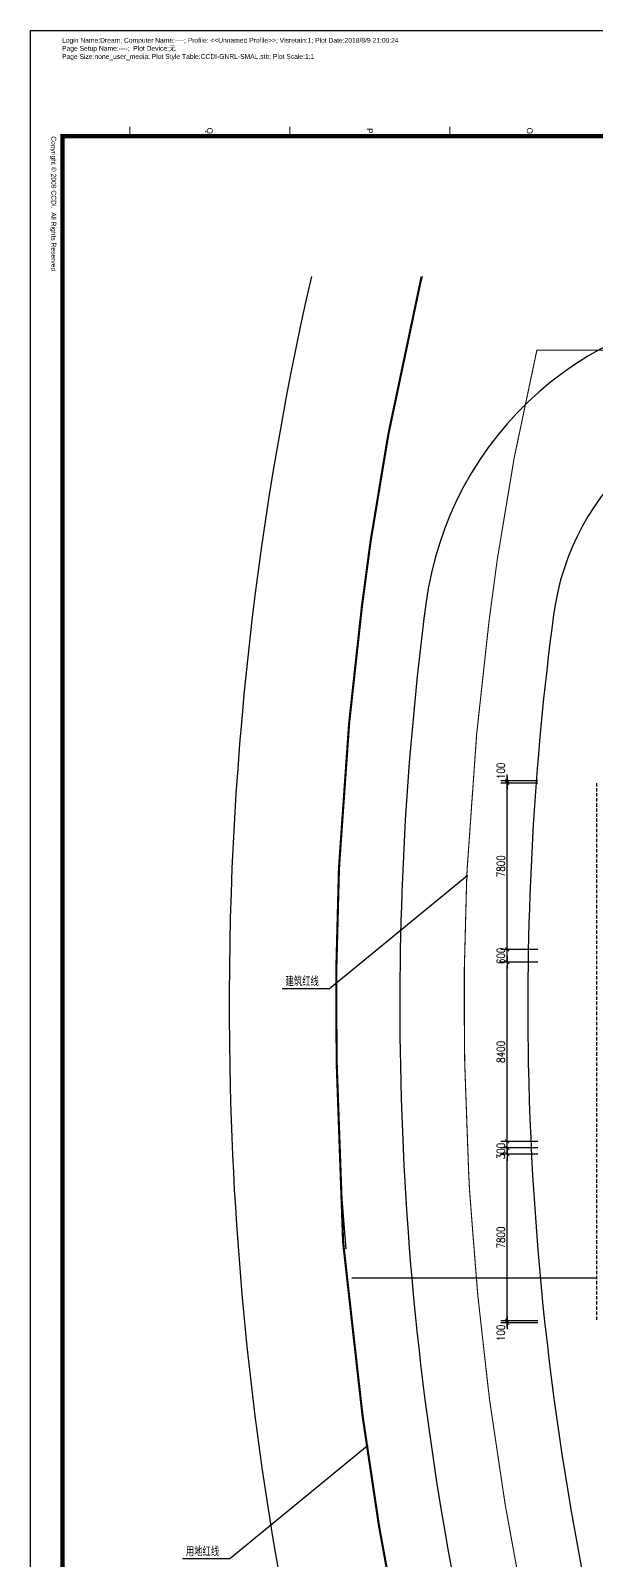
# Model space of a CAD drawing. Extents: x 447078 to 1776277, y 243534 to 519428.
# Drawn here: x 604270 to 630796, y 447508 to 519203 of the extents above; entities that cross this region are included whole.
import ezdxf
from ezdxf.enums import TextEntityAlignment as Align

# ---------------------------------------------------------------- set-up
doc = ezdxf.new("R2010")
doc.units = 0
doc.header["$LTSCALE"] = 1000
doc.header["$MEASUREMENT"] = 0
doc.linetypes.add('BOUNDRY', pattern=[13.4, 10, -1, 0.2, -1, 0.2, -1])
doc.linetypes.add('HIDDEN2', pattern=[4.7625, 3.175, -1.5875])
doc.layers.get('Defpoints').update_dxf_attribs({"color": 2, "lineweight": 15})
for name, color, linetype in [('A-HIDN', 8, 'HIDDEN2'), ('DIM_LEAD', 3, 'Continuous'), ('G-0-XREF', 2, 'Continuous'), ('LINE-BLDG', 3, 'BOUNDRY'), ('LINE-RED', 1, 'BOUNDRY'), ('PUB_DIM', 3, 'Continuous'), ('PUB_TEXT', 7, 'Continuous'), ('ROAD', 60, 'Continuous'), ('SITE-ROAD', 4, 'Continuous'), ('图框CCDI_B0GA0+0.00$0$G-ANNO-TEXT', 33, 'Continuous'), ('图框CCDI_B0GA0+0.00$0$G-BORD', 3, 'Continuous')]:
    doc.layers.add(name, color=color, linetype=linetype)
doc.styles.add('CCDI_T_G02_T3', font='simplex.shx', dxfattribs={"width": 0.8, "bigfont": 'zjdz.shx'})
doc.styles.add('图框CCDI_B0GA0+0.00$0$CCDI_T_G01', font='')
doc.styles.add('宋体－1', font='', dxfattribs={"width": 0.7})
doc.styles.get('图框CCDI_B0GA0+0.00$0$CCDI_T_G01').set_extended_font_data('Arial')
doc.styles.get('宋体－1').set_extended_font_data('SimSun')
doc.dimstyles.new('CCDI_DIMN_150$0$TCH&&150', dxfattribs={"dimtxt": 375, "dimasz": 150, "dimexe": 300, "dimexo": 450, "dimgap": 112.5, "dimtad": 1, "dimdec": 0, "dimzin": 0, "dimdsep": 46, "dimtxsty": 'CCDI_T_G02_T3', "dimblk": 'TICK-3', "dimcen": 0, "dimclrd": 256, "dimclre": 256, "dimclrt": 7, "dimazin": 0, "dimtfac": 0.5, "dimtdec": 0, "dimtix": 1, "dimtmove": 2, "dimatfit": 0, "dimldrblk": 'TICK-arow', "dimfxl": 200, "dimtvp": 1, "dimtolj": 1, "dimtzin": 0, "dimlwd": -1, "dimlwe": -1, "dimarcsym": 0})

# ---------------------------------------------------------------- blocks, each defined once
blk = doc.blocks.new('图框CCDI_B0GA0+0.00')
at = {"layer": 'Defpoints'}
blk.add_point((0, 0), dxfattribs=at)
at = {"layer": '图框CCDI_B0GA0+0.00$0$G-BORD'}
blk.add_lwpolyline([(0, 84100), (118900, 84100), (118900, 0), (0, 0)], close=True, dxfattribs=at)
at = {"layer": '图框CCDI_B0GA0+0.00$0$G-BORD', "const_width": 140}
blk.add_lwpolyline([(3300, 83100), (117900, 83100), (117900, 1000), (3300, 1000)], close=True, dxfattribs=at)
at = {"layer": '图框CCDI_B0GA0+0.00$0$G-BORD', "const_width": 35}
for points in [[(3300, 13100), (3000, 13100)], [(3300, 8100), (3000, 8100)], [(3300, 3100), (3000, 3100)]]:
    blk.add_lwpolyline(points, dxfattribs=at)
at = {"layer": '图框CCDI_B0GA0+0.00$0$G-ANNO-TEXT', "style": '图框CCDI_B0GA0+0.00$0$CCDI_T_G01'}
for s, p in [('O', (3130, 15600)), ('P', (3130, 10600)), ('Q', (3130, 5600))]:
    blk.add_text(s, height=180, dxfattribs=at).set_placement(p, align=Align.MIDDLE_CENTER)
for s, p in [('Login Name:Dream; Computer Name:----; Profile: <<Unnamed Profile>>; Visretain:1; Plot Date:2018/8/9 21:00:24', (378, 985)), ('Page Size:none_user_media; Plot Style Table:CCDI-GNRL-SMAL.stb; Plot Scale:1:1', (883, 982)), ('Page Setup Name:----;  Plot Device:无', (631, 983))]:
    blk.add_text(s, height=150, rotation=90, dxfattribs=at).set_placement(p)
at = {"layer": '图框CCDI_B0GA0+0.00$0$G-ANNO-TEXT', "insert": (3300, 800), "char_height": 150, "width": 6667.42, "attachment_point": 1, "style": '图框CCDI_B0GA0+0.00$0$CCDI_T_G01'}
blk.add_mtext('{\\fArial|b0|i0|c0|p32;Copyright © 2009 CCDI.  All Rights Reserved}', dxfattribs=at)
blk = doc.blocks.new('TICK-3')
blk.add_line((2, 0), (-2, 0))
at = {"const_width": 0.3}
blk.add_lwpolyline([(0.6, 0.6), (-0.6, -0.6)], dxfattribs=at)
blk = doc.blocks.new('*D2199')
at = {"layer": 'Defpoints', "color": 0}
for p in [(626619, 458741), (628496, 458741), (628496, 458641)]:
    blk.add_point(p, dxfattribs=at)
at = {"layer": 'PUB_DIM'}
for p, q in [((626619, 458891), (626619, 459041)), ((628046, 458741), (626319, 458741)), ((628046, 458641), (626319, 458641)), ((626619, 458641), (626619, 458741)), ((626619, 458491), (626619, 458341))]:
    blk.add_line(p, q, dxfattribs=at)
at = {"layer": 'PUB_DIM', "xscale": 150, "yscale": 150, "zscale": 150}
for p, rotation in [((626619, 458741), 270), ((626619, 458641), 90)]:
    blk.add_blockref('TICK-3', p, dxfattribs=dict(at, rotation=rotation))
at = {"layer": 'PUB_DIM', "color": 7, "insert": (626319, 458172), "char_height": 375, "attachment_point": 5, "rotation": 90, "style": 'CCDI_T_G02_T3'}
blk.add_mtext('\\A1;100', dxfattribs=at)
blk = doc.blocks.new('TICK-arow')
blk.add_line((-1, 0), (0, 0))
blk.add_lwpolyline([(0, 0, 0, 1, 0), (-3, 0, 0, 0, 0)], format="xyseb")
blk = doc.blocks.new('*D2200')
at = {"layer": 'Defpoints', "color": 0}
for p in [(626619, 466541), (628496, 466541), (628496, 458741)]:
    blk.add_point(p, dxfattribs=at)
at = {"layer": 'PUB_DIM'}
for p, q in [((628046, 466541), (626319, 466541)), ((626619, 458891), (626619, 466391)), ((628046, 458741), (626319, 458741))]:
    blk.add_line(p, q, dxfattribs=at)
at = {"layer": 'PUB_DIM', "xscale": 150, "yscale": 150, "zscale": 150}
for p, rotation in [((626619, 466541), 90), ((626619, 458741), 270)]:
    blk.add_blockref('TICK-3', p, dxfattribs=dict(at, rotation=rotation))
at = {"layer": 'PUB_DIM', "color": 7, "insert": (626319, 462641), "char_height": 375, "attachment_point": 5, "rotation": 90, "style": 'CCDI_T_G02_T3'}
blk.add_mtext('\\A1;7800', dxfattribs=at)
blk = doc.blocks.new('*D2201')
at = {"layer": 'Defpoints', "color": 0}
for p in [(626619, 466841), (628496, 466841), (628496, 466541)]:
    blk.add_point(p, dxfattribs=at)
at = {"layer": 'PUB_DIM'}
for p, q in [((628046, 466841), (626319, 466841)), ((626619, 466991), (626619, 467141)), ((626619, 466541), (626619, 466841)), ((628046, 466541), (626319, 466541)), ((626619, 466391), (626619, 466241))]:
    blk.add_line(p, q, dxfattribs=at)
at = {"layer": 'PUB_DIM', "xscale": 150, "yscale": 150, "zscale": 150}
for p, rotation in [((626619, 466841), 270), ((626619, 466541), 90)]:
    blk.add_blockref('TICK-3', p, dxfattribs=dict(at, rotation=rotation))
at = {"layer": 'PUB_DIM', "color": 7, "insert": (626319, 466691), "char_height": 375, "attachment_point": 5, "rotation": 90, "style": 'CCDI_T_G02_T3'}
blk.add_mtext('\\A1;300', dxfattribs=at)
blk = doc.blocks.new('*D2202')
at = {"layer": 'Defpoints', "color": 0}
for p in [(626619, 475541), (628496, 475541), (628496, 467141)]:
    blk.add_point(p, dxfattribs=at)
at = {"layer": 'PUB_DIM'}
for p, q in [((628046, 475541), (626319, 475541)), ((626619, 467291), (626619, 475391)), ((628046, 467141), (626319, 467141))]:
    blk.add_line(p, q, dxfattribs=at)
at = {"layer": 'PUB_DIM', "xscale": 150, "yscale": 150, "zscale": 150}
for p, rotation in [((626619, 475541), 90), ((626619, 467141), 270)]:
    blk.add_blockref('TICK-3', p, dxfattribs=dict(at, rotation=rotation))
at = {"layer": 'PUB_DIM', "color": 7, "insert": (626319, 471341), "char_height": 375, "attachment_point": 5, "rotation": 90, "style": 'CCDI_T_G02_T3'}
blk.add_mtext('\\A1;8400', dxfattribs=at)
blk = doc.blocks.new('*D2203')
at = {"layer": 'Defpoints', "color": 0}
for p in [(626619, 476141), (628496, 476141), (628496, 475541)]:
    blk.add_point(p, dxfattribs=at)
at = {"layer": 'PUB_DIM'}
for p, q in [((628046, 476141), (626319, 476141)), ((626619, 476291), (626619, 476441)), ((626619, 475541), (626619, 476141)), ((628046, 475541), (626319, 475541)), ((626619, 475391), (626619, 475241))]:
    blk.add_line(p, q, dxfattribs=at)
at = {"layer": 'PUB_DIM', "xscale": 150, "yscale": 150, "zscale": 150}
for p, rotation in [((626619, 476141), 270), ((626619, 475541), 90)]:
    blk.add_blockref('TICK-3', p, dxfattribs=dict(at, rotation=rotation))
at = {"layer": 'PUB_DIM', "color": 7, "insert": (626319, 475841), "char_height": 375, "attachment_point": 5, "rotation": 90, "style": 'CCDI_T_G02_T3'}
blk.add_mtext('\\A1;600', dxfattribs=at)
blk = doc.blocks.new('*D2204')
at = {"layer": 'Defpoints', "color": 0}
for p in [(626619, 483941), (628496, 483941), (628496, 476141)]:
    blk.add_point(p, dxfattribs=at)
at = {"layer": 'PUB_DIM'}
for p, q in [((628046, 483941), (626319, 483941)), ((626619, 476291), (626619, 483791)), ((628046, 476141), (626319, 476141))]:
    blk.add_line(p, q, dxfattribs=at)
at = {"layer": 'PUB_DIM', "xscale": 150, "yscale": 150, "zscale": 150}
for p, rotation in [((626619, 483941), 90), ((626619, 476141), 270)]:
    blk.add_blockref('TICK-3', p, dxfattribs=dict(at, rotation=rotation))
at = {"layer": 'PUB_DIM', "color": 7, "insert": (626319, 480041), "char_height": 375, "attachment_point": 5, "rotation": 90, "style": 'CCDI_T_G02_T3'}
blk.add_mtext('\\A1;7800', dxfattribs=at)
blk = doc.blocks.new('*D2205')
at = {"layer": 'Defpoints', "color": 0}
for p in [(626619, 484041), (628496, 484041), (628496, 483941)]:
    blk.add_point(p, dxfattribs=at)
at = {"layer": 'PUB_DIM'}
for p, q in [((628046, 484041), (626319, 484041)), ((626619, 484191), (626619, 484341)), ((626619, 483941), (626619, 484041)), ((628046, 483941), (626319, 483941)), ((626619, 483791), (626619, 483641))]:
    blk.add_line(p, q, dxfattribs=at)
at = {"layer": 'PUB_DIM', "xscale": 150, "yscale": 150, "zscale": 150}
for p, rotation in [((626619, 484041), 270), ((626619, 483941), 90)]:
    blk.add_blockref('TICK-3', p, dxfattribs=dict(at, rotation=rotation))
at = {"layer": 'PUB_DIM', "color": 7, "insert": (626319, 484511), "char_height": 375, "attachment_point": 5, "rotation": 90, "style": 'CCDI_T_G02_T3'}
blk.add_mtext('\\A1;100', dxfattribs=at)

msp = doc.modelspace()

# ---------------------------------------------------------------- linework, layer by layer
at = {"layer": 'A-HIDN', "ltscale": 0.05}
msp.add_lwpolyline([(630795.6, 483941.4), (630795.6, 458741.4)], dxfattribs=at)
at = {"layer": 'DIM_LEAD'}
for p, q in [((624718.2, 479579.2), (618277.6, 474302.4)), ((618277.6, 474302.4), (616062.8, 474302.4)), ((620045.5, 452862.1), (613605, 447585.4)), ((613605, 447585.4), (611390.2, 447585.4))]:
    msp.add_line(p, q, dxfattribs=at)
at = {"layer": 'DIM_LEAD', "const_width": 60}
for points in [[(624741.4, 479598.2, 1), (624695, 479560.2, 1)], [(620068.7, 452881.1, 1), (620022.3, 452843.1, 1)]]:
    msp.add_lwpolyline(points, format="xyb", close=True, dxfattribs=at)
at = {"layer": 'LINE-BLDG', "ltscale": 0.1, "const_width": 50}
msp.add_lwpolyline([(693560.1, 504220.5), (628003.2, 504220.5), (626940.2, 499178.9), (626147.2, 494410.9), (625759.3, 491506.8), (625179.8, 486213.4), (624740.6, 479967.3), (624718.2, 479579.2), (624620.5, 475847.5), (624602.7, 475216), (624602.7, 472878.4), (624621.7, 470835.9), (624807.2, 465662.5), (624850.8, 464816.1), (625024.3, 462570.8), (625236.1, 459923.2), (625585.1, 456801.7), (625736.9, 455462.1), (625751.7, 455373.2), (625787, 455032.4), (626522.6, 450102.4), (627365.5, 445485.6)], dxfattribs=at)
at = {"layer": 'LINE-RED', "ltscale": 0.1, "const_width": 100}
msp.add_lwpolyline([(622600.7, 507674.3), (621043.9, 500290.5), (620213.9, 495300.5), (619803.9, 492230.5), (619203.9, 486750.5), (618753.9, 480350.5), (618723.9, 479830.5), (618623.9, 476010.5), (618603.9, 475300.5), (618603.9, 472850.5), (618623.9, 470700.5), (618920.7, 462419.7), (619623.9, 456130.5), (619793.9, 454630.5), (619803.9, 454570.5), (619833.9, 454280.5), (620603.9, 449120.5), (621483.9, 444300.5)], dxfattribs=at)
at = {"layer": 'LINE-RED', "ltscale": 0.8}
msp.add_lwpolyline([(622619.3, 507674.3), (622443.9, 506930.5), (621043.9, 500290.5), (620213.9, 495300.5), (619803.9, 492230.5), (619203.9, 486750.5), (618753.9, 480350.5), (618723.9, 479830.5), (618623.9, 476010.5), (618603.9, 475300.5), (618603.9, 472850.5), (618623.9, 470700.5), (618813.9, 465400.5), (618863.9, 464430.5), (618863.9, 464430.5), (619043.9, 462100.5)], dxfattribs=at)
at = {"layer": 'ROAD'}
msp.add_line((630795.6, 460741.4, 2000), (619337.5, 460741.4, -2000), dxfattribs=at)
for centre, radius, start, end in [((638664.2, 490244.3), 16000, 90, 172.563694), ((640681.4, 490244.3), 12000, 90, 172.446105), ((766789, 473521.2), 145211.6, 172.563694, 181.110137), ((766789, 473521.2), 139211.6, 172.446105, 181.11829), ((766789, 473521.2), 145211.6, 181.110137, 190.96306), ((766789, 473521.2), 139211.6, 181.11829, 192.653699)]:
    msp.add_arc(centre, radius, start, end, dxfattribs=at)
at = {"layer": 'SITE-ROAD'}
for start, end in [(167.119702, 181.089959), (181.089959, 190.888343)]:
    msp.add_arc((766789, 473521.2), 153211.6, start, end, dxfattribs=at)

# ---------------------------------------------------------------- block references
at = {"layer": 'G-0-XREF', "xscale": 1.5, "yscale": 1.5, "zscale": 1.5, "rotation": 270}
msp.add_blockref('图框CCDI_B0GA0+0.00', (604270.2, 519203.4), dxfattribs=at)

# ---------------------------------------------------------------- texts
at = {"layer": 'PUB_TEXT', "style": '宋体－1', "width": 0.7}
for s, p in [('建筑红线', (616220.3, 474459.9)), ('用地红线', (611547.7, 447742.9))]:
    msp.add_text(s, height=398.73, dxfattribs=at).set_placement(p)

# ---------------------------------------------------------------- dimensions: what is measured, and where the dimension line sits
at = {"layer": 'PUB_DIM'}
for base, p1, p2, picture, middle in [((626618.8, 484041.4), (628495.6, 483941.4), (628495.6, 484041.4), '*D2205', (626318.8, 484511.1)), ((626618.8, 458741.4), (628495.6, 458641.4), (628495.6, 458741.4), '*D2199', (626318.8, 458171.8))]:
    dim = msp.add_linear_dim(base=base, p1=p1, p2=p2, angle=90, text='100', dimstyle='CCDI_DIMN_150$0$TCH&&150', dxfattribs=at)
    dim.commit()
    dim.dimension.update_dxf_attribs({"geometry": picture, "text_midpoint": middle, "dimtype": 129})
for p1, p2, text, picture, middle in [((628495.6, 476141.4), (628495.6, 483941.4), '7800', '*D2204', (626318.8, 480041.4)), ((628495.6, 475541.4), (628495.6, 476141.4), '600', '*D2203', (626318.8, 475841.4)), ((628495.6, 467141.4), (628495.6, 475541.4), '8400', '*D2202', (626318.8, 471341.4)), ((628495.6, 466541.4), (628495.6, 466841.4), '300', '*D2201', (626318.8, 466691.4)), ((628495.6, 458741.4), (628495.6, 466541.4), '7800', '*D2200', (626318.8, 462641.4))]:
    dim = msp.add_aligned_dim(p1=p1, p2=p2, distance=1876.8, text=text, dimstyle='CCDI_DIMN_150$0$TCH&&150', dxfattribs=at)
    dim.commit()
    dim.dimension.update_dxf_attribs({"geometry": picture, "text_midpoint": middle})

doc.saveas('drawing.dxf')
